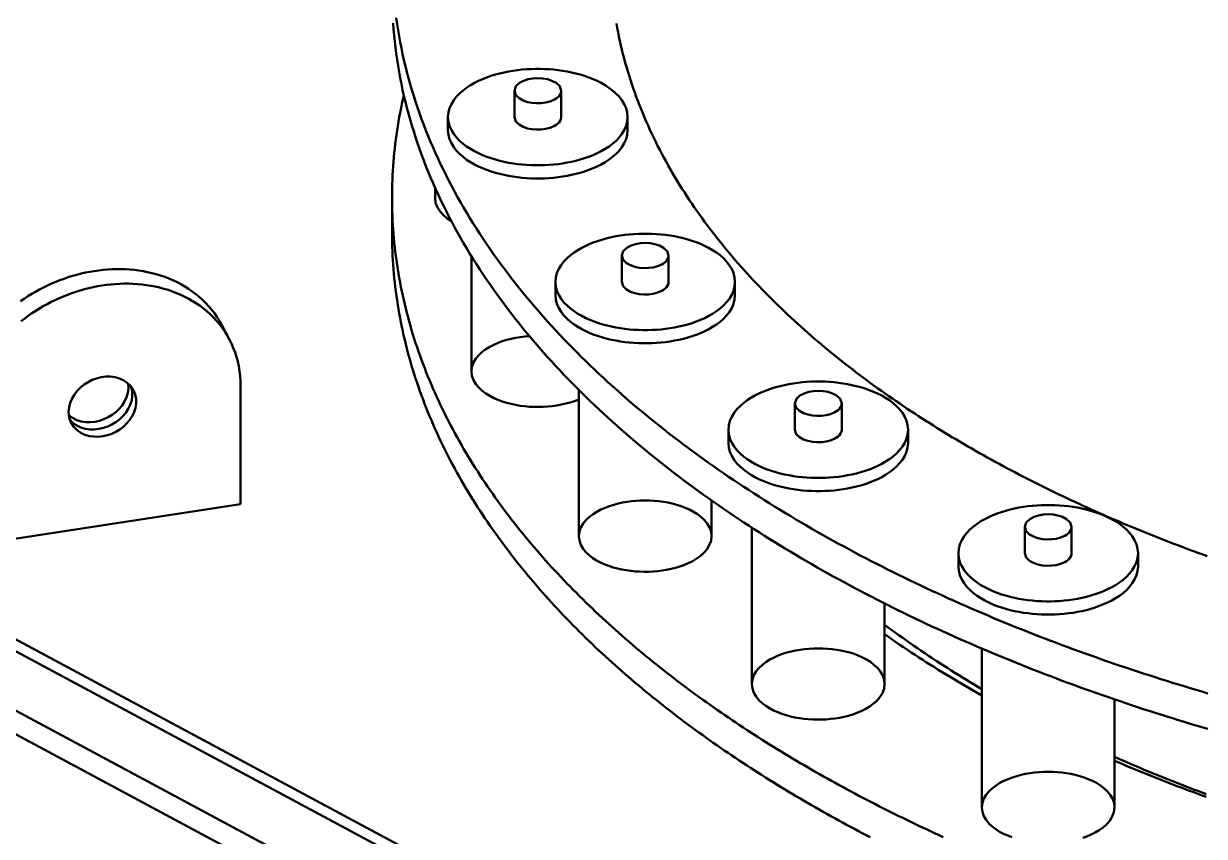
# Model space of a CAD drawing. Header units: millimetres. Extents: x 0 to 841, y 0 to 594.
# Drawn here: x 507.11 to 538.85, y 166.31 to 188.16 of the extents above; entities that cross this region are included whole.
import ezdxf

# ---------------------------------------------------------------- set-up
doc = ezdxf.new("R2010")
doc.units = ezdxf.units.MM
doc.layers.add('VIS', color=7, linetype='CONTINUOUS', lineweight=50)

msp = doc.modelspace()

# ---------------------------------------------------------------- linework, layer by layer
at = {"layer": 'VIS'}
for points in [[(517.128, 188.315), (517.151, 188.151), (517.177, 187.988), (517.204, 187.825), (517.234, 187.663), (517.266, 187.501), (517.3, 187.34), (517.336, 187.179), (517.375, 187.018), (517.415, 186.858), (517.457, 186.698), (517.502, 186.539), (517.548, 186.381), (517.597, 186.223), (517.647, 186.066), (517.699, 185.909), (517.753, 185.753), (517.809, 185.598), (517.867, 185.443), (517.927, 185.289), (517.988, 185.136), (518.052, 184.984), (518.117, 184.832), (518.183, 184.681), (518.252, 184.531), (518.322, 184.381), (518.394, 184.233), (518.467, 184.085), (518.542, 183.938), (518.618, 183.791), (518.696, 183.646), (518.776, 183.501), (518.857, 183.358), (518.94, 183.215), (519.024, 183.072), (519.109, 182.931), (519.196, 182.791), (519.284, 182.651), (519.374, 182.513), (519.464, 182.375), (519.556, 182.238), (519.65, 182.102), (519.744, 181.966), (519.84, 181.832), (519.937, 181.698), (520.036, 181.566), (520.135, 181.434), (520.236, 181.303), (520.337, 181.173), (520.44, 181.044), (520.544, 180.915), (520.649, 180.788), (520.755, 180.661), (520.862, 180.536), (520.97, 180.411), (521.078, 180.287), (521.188, 180.163), (521.299, 180.041), (521.411, 179.92), (521.524, 179.799), (521.637, 179.679), (521.752, 179.56), (521.867, 179.442), (521.983, 179.325), (522.1, 179.208), (522.218, 179.092), (522.336, 178.977), (522.456, 178.863), (522.576, 178.75), (522.697, 178.638), (522.818, 178.526), (522.94, 178.415), (523.064, 178.305), (523.187, 178.196), (523.312, 178.087), (523.437, 177.98), (523.563, 177.873), (523.689, 177.767), (523.816, 177.661), (523.944, 177.557), (524.072, 177.453), (524.201, 177.349), (524.33, 177.247), (524.46, 177.145), (524.591, 177.045), (524.722, 176.944), (524.854, 176.845), (524.986, 176.746), (525.119, 176.648), (525.253, 176.551), (525.386, 176.454), (525.521, 176.358), (525.656, 176.263), (525.791, 176.169), (525.927, 176.075), (526.063, 175.982), (526.2, 175.889), (526.337, 175.798), (526.475, 175.707), (526.613, 175.616), (526.752, 175.527), (526.891, 175.438), (527.03, 175.349), (527.17, 175.261), (527.31, 175.174), (527.451, 175.088), (527.592, 175.002), (527.733, 174.917), (527.875, 174.832), (528.017, 174.748), (528.16, 174.665), (528.303, 174.583), (528.446, 174.501), (528.59, 174.419), (528.734, 174.338), (528.878, 174.258), (529.022, 174.179), (529.167, 174.1), (529.313, 174.021), (529.458, 173.943), (529.604, 173.866), (529.75, 173.79), (529.897, 173.714), (530.044, 173.638), (530.191, 173.563), (530.338, 173.489), (530.486, 173.415), (530.634, 173.342), (530.782, 173.269), (530.931, 173.197), (531.08, 173.126), (531.229, 173.055), (531.378, 172.985), (531.528, 172.915), (531.677, 172.846), (531.828, 172.777), (531.978, 172.709), (532.128, 172.641), (532.279, 172.574), (532.43, 172.507), (532.582, 172.441), (532.733, 172.376), (532.885, 172.311), (533.037, 172.246), (533.189, 172.182), (533.341, 172.119), (533.494, 172.056), (533.647, 171.993), (533.8, 171.931), (533.953, 171.87), (534.106, 171.809), (534.26, 171.748), (534.414, 171.688), (534.568, 171.629), (534.722, 171.57), (534.876, 171.512), (535.031, 171.454), (535.186, 171.396), (535.341, 171.339), (535.496, 171.283), (535.651, 171.227), (535.807, 171.171), (535.962, 171.116), (536.118, 171.061), (536.274, 171.007), (536.43, 170.953), (536.586, 170.9), (536.743, 170.847), (536.899, 170.795), (537.056, 170.743), (537.213, 170.692), (537.37, 170.641), (537.527, 170.59), (537.684, 170.54), (537.842, 170.491), (537.999, 170.442), (538.157, 170.393), (538.315, 170.345), (538.473, 170.297), (538.631, 170.25), (538.789, 170.203), (538.948, 170.156)], [(517.044, 188.179), (517.056, 188.015), (517.071, 187.85), (517.087, 187.686), (517.106, 187.522), (517.128, 187.358), (517.151, 187.195), (517.177, 187.032), (517.204, 186.869), (517.234, 186.707), (517.266, 186.545), (517.3, 186.383), (517.336, 186.222), (517.375, 186.062), (517.415, 185.902), (517.457, 185.742), (517.502, 185.583), (517.548, 185.425), (517.597, 185.267), (517.647, 185.109), (517.699, 184.953), (517.753, 184.797), (517.809, 184.642), (517.867, 184.487), (517.927, 184.333), (517.988, 184.18), (518.052, 184.027), (518.117, 183.876), (518.183, 183.725), (518.252, 183.574), (518.322, 183.425), (518.394, 183.276), (518.467, 183.128), (518.542, 182.981), (518.618, 182.835), (518.696, 182.69), (518.776, 182.545), (518.857, 182.401), (518.94, 182.258), (519.024, 182.116), (519.109, 181.975), (519.196, 181.834), (519.284, 181.695), (519.374, 181.556), (519.464, 181.418), (519.556, 181.281), (519.65, 181.145), (519.744, 181.01), (519.84, 180.876), (519.937, 180.742), (520.036, 180.609), (520.135, 180.478), (520.236, 180.347), (520.337, 180.217), (520.44, 180.087), (520.544, 179.959), (520.649, 179.832), (520.755, 179.705), (520.862, 179.579), (520.97, 179.454), (521.078, 179.33), (521.188, 179.207), (521.299, 179.085), (521.411, 178.963), (521.524, 178.842), (521.637, 178.723), (521.752, 178.604), (521.867, 178.486), (521.983, 178.368), (522.1, 178.252), (522.218, 178.136), (522.336, 178.021), (522.456, 177.907), (522.576, 177.794), (522.697, 177.681), (522.818, 177.57), (522.94, 177.459), (523.064, 177.349), (523.187, 177.24), (523.312, 177.131), (523.437, 177.023), (523.563, 176.916), (523.689, 176.81), (523.816, 176.705), (523.944, 176.6), (524.072, 176.496), (524.201, 176.393), (524.33, 176.291), (524.46, 176.189), (524.591, 176.088), (524.722, 175.988), (524.854, 175.889), (524.986, 175.79), (525.119, 175.692), (525.253, 175.595), (525.386, 175.498), (525.521, 175.402), (525.656, 175.307), (525.791, 175.212), (525.927, 175.119), (526.063, 175.026), (526.2, 174.933), (526.337, 174.841), (526.475, 174.75), (526.613, 174.66), (526.752, 174.57), (526.891, 174.481), (527.03, 174.393), (527.17, 174.305), (527.31, 174.218), (527.451, 174.132), (527.592, 174.046), (527.733, 173.961), (527.875, 173.876), (528.017, 173.792), (528.16, 173.709), (528.303, 173.626), (528.446, 173.544), (528.59, 173.463), (528.734, 173.382), (528.878, 173.302), (529.022, 173.222), (529.167, 173.143), (529.313, 173.065), (529.458, 172.987), (529.604, 172.91), (529.75, 172.833), (529.897, 172.757), (530.044, 172.682), (530.191, 172.607), (530.338, 172.533), (530.486, 172.459), (530.634, 172.386), (530.782, 172.313), (530.931, 172.241), (531.08, 172.17), (531.229, 172.099), (531.378, 172.028), (531.528, 171.958), (531.677, 171.889), (531.828, 171.82), (531.978, 171.752), (532.128, 171.685), (532.279, 171.617), (532.43, 171.551), (532.582, 171.485), (532.733, 171.419), (532.885, 171.354), (533.037, 171.29), (533.189, 171.226), (533.341, 171.162), (533.494, 171.099), (533.647, 171.037), (533.8, 170.975), (533.953, 170.913), (534.106, 170.852), (534.26, 170.792), (534.414, 170.732), (534.568, 170.673), (534.722, 170.614), (534.876, 170.555), (535.031, 170.497), (535.186, 170.44), (535.341, 170.383), (535.496, 170.326), (535.651, 170.27), (535.807, 170.215), (535.962, 170.159), (536.118, 170.105), (536.274, 170.051), (536.43, 169.997), (536.586, 169.944), (536.743, 169.891), (536.899, 169.839), (537.056, 169.787), (537.213, 169.735), (537.37, 169.685), (537.527, 169.634), (537.684, 169.584), (537.842, 169.534), (537.999, 169.485), (538.157, 169.437), (538.315, 169.388), (538.473, 169.341), (538.631, 169.293), (538.789, 169.246), (538.948, 169.2)], [(523.048, 188.167), (523.069, 188.049), (523.092, 187.931), (523.116, 187.813), (523.141, 187.696), (523.167, 187.579), (523.195, 187.462), (523.223, 187.345), (523.254, 187.229), (523.285, 187.113), (523.318, 186.997), (523.352, 186.882), (523.387, 186.767), (523.423, 186.652), (523.46, 186.538), (523.499, 186.425), (523.539, 186.311), (523.58, 186.198), (523.622, 186.086), (523.665, 185.974), (523.709, 185.862), (523.755, 185.751), (523.801, 185.64), (523.849, 185.53), (523.898, 185.42), (523.947, 185.311), (523.998, 185.202), (524.05, 185.093), (524.103, 184.985), (524.156, 184.878), (524.211, 184.771), (524.267, 184.664), (524.323, 184.559), (524.381, 184.453), (524.44, 184.348), (524.499, 184.244), (524.559, 184.14), (524.621, 184.037), (524.683, 183.934), (524.746, 183.831), (524.809, 183.73), (524.874, 183.628), (524.939, 183.527), (525.006, 183.427), (525.073, 183.328), (525.14, 183.228), (525.209, 183.13), (525.278, 183.032), (525.348, 182.934), (525.419, 182.837), (525.491, 182.741), (525.563, 182.645), (525.636, 182.549), (525.71, 182.454), (525.784, 182.36), (525.859, 182.266), (525.935, 182.173), (526.011, 182.08), (526.088, 181.988), (526.166, 181.896), (526.244, 181.805), (526.323, 181.714), (526.402, 181.624), (526.482, 181.535), (526.563, 181.445), (526.644, 181.357), (526.726, 181.269), (526.808, 181.181), (526.891, 181.094), (526.974, 181.008), (527.058, 180.922), (527.143, 180.836), (527.228, 180.751), (527.313, 180.667), (527.399, 180.583), (527.485, 180.5), (527.572, 180.417), (527.66, 180.334), (527.747, 180.252), (527.836, 180.171), (527.924, 180.09), (528.014, 180.009), (528.103, 179.929), (528.193, 179.85), (528.284, 179.771), (528.375, 179.692), (528.466, 179.614), (528.558, 179.536), (528.65, 179.459), (528.742, 179.383), (528.835, 179.306), (528.928, 179.231), (529.022, 179.155), (529.116, 179.081), (529.21, 179.006), (529.305, 178.932), (529.4, 178.859), (529.496, 178.786), (529.591, 178.713), (529.688, 178.641), (529.784, 178.57), (529.881, 178.499), (529.978, 178.428), (530.075, 178.357), (530.173, 178.288), (530.271, 178.218), (530.369, 178.149), (530.468, 178.08), (530.567, 178.012), (530.666, 177.945), (530.766, 177.877), (530.865, 177.81), (530.965, 177.744), (531.066, 177.678), (531.166, 177.612), (531.267, 177.547), (531.368, 177.482), (531.47, 177.418), (531.571, 177.354), (531.673, 177.29), (531.775, 177.227), (531.878, 177.164), (531.98, 177.101), (532.083, 177.039), (532.186, 176.978), (532.29, 176.916), (532.393, 176.856), (532.497, 176.795), (532.601, 176.735), (532.705, 176.675), (532.81, 176.616), (532.914, 176.557), (533.019, 176.498), (533.124, 176.44), (533.23, 176.382), (533.335, 176.325), (533.441, 176.268), (533.547, 176.211), (533.653, 176.155), (533.759, 176.099), (533.866, 176.043), (533.972, 175.988), (534.079, 175.933), (534.186, 175.878), (534.293, 175.824), (534.401, 175.77), (534.508, 175.717), (534.616, 175.663), (534.724, 175.611), (534.832, 175.558), (534.94, 175.506), (535.049, 175.454), (535.157, 175.403), (535.266, 175.352), (535.375, 175.301), (535.484, 175.25), (535.593, 175.2), (535.702, 175.15), (535.812, 175.101), (535.921, 175.052), (536.031, 175.003), (536.141, 174.955), (536.251, 174.906), (536.361, 174.859), (536.472, 174.811), (536.582, 174.764), (536.693, 174.717), (536.804, 174.671), (536.914, 174.624), (537.026, 174.578), (537.137, 174.533), (537.248, 174.488), (537.359, 174.443), (537.471, 174.398), (537.583, 174.354), (537.694, 174.31), (537.806, 174.266), (537.918, 174.222), (538.03, 174.179), (538.143, 174.136), (538.255, 174.094), (538.367, 174.052), (538.48, 174.01), (538.593, 173.968), (538.705, 173.927), (538.818, 173.886), (538.931, 173.845)], [(523.048, 188.167), (523.069, 188.049), (523.092, 187.931), (523.116, 187.813), (523.141, 187.696), (523.167, 187.579), (523.195, 187.462), (523.223, 187.345), (523.254, 187.229), (523.285, 187.113), (523.318, 186.997), (523.352, 186.882), (523.387, 186.767), (523.423, 186.652), (523.46, 186.538), (523.499, 186.425), (523.539, 186.311), (523.58, 186.198), (523.622, 186.086), (523.665, 185.974), (523.709, 185.862), (523.755, 185.751), (523.801, 185.64), (523.849, 185.53), (523.898, 185.42), (523.947, 185.311), (523.998, 185.202), (524.05, 185.093), (524.103, 184.985), (524.156, 184.878), (524.211, 184.771), (524.267, 184.664), (524.323, 184.559), (524.381, 184.453), (524.44, 184.348), (524.499, 184.244), (524.559, 184.14), (524.621, 184.037), (524.683, 183.934), (524.746, 183.831), (524.809, 183.73), (524.874, 183.628), (524.939, 183.527), (525.006, 183.427), (525.073, 183.328), (525.14, 183.228), (525.209, 183.13), (525.278, 183.032), (525.348, 182.934), (525.419, 182.837), (525.491, 182.741), (525.563, 182.645), (525.636, 182.549), (525.71, 182.454), (525.784, 182.36), (525.859, 182.266), (525.935, 182.173), (526.011, 182.08), (526.088, 181.988), (526.166, 181.896), (526.244, 181.805), (526.323, 181.714), (526.402, 181.624), (526.482, 181.535), (526.563, 181.445), (526.644, 181.357), (526.726, 181.269), (526.808, 181.181), (526.891, 181.094), (526.974, 181.008), (527.058, 180.922), (527.143, 180.836), (527.228, 180.751), (527.313, 180.667), (527.399, 180.583), (527.485, 180.5), (527.572, 180.417), (527.66, 180.334), (527.747, 180.252), (527.836, 180.171), (527.924, 180.09), (528.014, 180.009), (528.103, 179.929), (528.193, 179.85), (528.284, 179.771), (528.375, 179.692), (528.466, 179.614), (528.558, 179.536), (528.65, 179.459), (528.742, 179.383), (528.835, 179.306), (528.928, 179.231), (529.022, 179.155), (529.116, 179.081), (529.21, 179.006), (529.305, 178.932), (529.4, 178.859), (529.496, 178.786), (529.591, 178.713), (529.688, 178.641), (529.784, 178.57), (529.881, 178.499), (529.978, 178.428), (530.075, 178.357), (530.173, 178.288), (530.271, 178.218), (530.369, 178.149), (530.468, 178.08), (530.567, 178.012), (530.666, 177.945), (530.766, 177.877), (530.865, 177.81), (530.965, 177.744), (531.066, 177.678), (531.166, 177.612), (531.267, 177.547), (531.368, 177.482), (531.47, 177.418), (531.571, 177.354), (531.673, 177.29), (531.775, 177.227), (531.878, 177.164), (531.98, 177.101), (532.083, 177.039), (532.186, 176.978), (532.29, 176.916), (532.393, 176.856), (532.497, 176.795), (532.601, 176.735), (532.705, 176.675), (532.81, 176.616), (532.914, 176.557), (533.019, 176.498), (533.124, 176.44), (533.23, 176.382), (533.335, 176.325), (533.441, 176.268), (533.547, 176.211), (533.653, 176.155), (533.759, 176.099), (533.866, 176.043), (533.972, 175.988), (534.079, 175.933), (534.186, 175.878), (534.293, 175.824), (534.401, 175.77), (534.508, 175.717), (534.616, 175.663), (534.724, 175.611), (534.832, 175.558), (534.94, 175.506), (535.049, 175.454), (535.157, 175.403), (535.266, 175.352), (535.375, 175.301), (535.484, 175.25), (535.593, 175.2), (535.702, 175.15), (535.812, 175.101), (535.921, 175.052), (536.031, 175.003), (536.141, 174.955), (536.251, 174.906), (536.361, 174.859), (536.472, 174.811), (536.582, 174.764), (536.693, 174.717), (536.804, 174.671), (536.914, 174.624), (537.026, 174.578), (537.137, 174.533), (537.248, 174.488), (537.359, 174.443), (537.471, 174.398), (537.583, 174.354), (537.694, 174.31), (537.806, 174.266), (537.918, 174.222), (538.03, 174.179), (538.143, 174.136), (538.255, 174.094), (538.367, 174.052), (538.48, 174.01), (538.593, 173.968), (538.705, 173.927), (538.818, 173.886), (538.931, 173.845)], [(523.348, 185.65), (523.337, 185.771), (523.306, 185.888), (523.258, 186), (523.195, 186.104), (523.12, 186.2), (523.035, 186.287), (522.944, 186.367), (522.847, 186.44), (522.745, 186.507), (522.639, 186.567), (522.53, 186.622), (522.419, 186.671), (522.306, 186.716), (522.191, 186.756), (522.075, 186.792), (521.958, 186.823), (521.839, 186.851), (521.72, 186.875), (521.6, 186.896), (521.479, 186.912), (521.359, 186.926), (521.237, 186.936), (521.116, 186.942), (520.994, 186.946), (520.873, 186.946), (520.751, 186.942), (520.629, 186.936), (520.508, 186.926), (520.387, 186.912), (520.267, 186.896), (520.147, 186.875), (520.028, 186.851), (519.909, 186.823), (519.792, 186.792), (519.675, 186.756), (519.561, 186.716), (519.447, 186.671), (519.336, 186.622), (519.228, 186.567), (519.122, 186.507), (519.02, 186.44), (518.923, 186.367), (518.831, 186.287), (518.747, 186.2), (518.672, 186.104), (518.609, 186), (518.561, 185.888), (518.53, 185.771), (518.519, 185.65)], [(521.563, 186.358), (521.522, 186.479), (521.428, 186.567), (521.314, 186.628), (521.19, 186.667), (521.063, 186.689), (520.933, 186.696), (520.804, 186.689), (520.676, 186.667), (520.553, 186.628), (520.439, 186.567), (520.345, 186.479), (520.304, 186.358)], [(520.304, 186.358), (520.342, 186.242), (520.429, 186.156), (520.537, 186.095), (520.654, 186.055), (520.775, 186.031), (520.899, 186.021), (521.022, 186.023), (521.145, 186.04), (521.265, 186.071), (521.379, 186.119)], [(520.304, 186.358), (520.304, 185.65)], [(521.379, 186.119), (521.424, 186.146), (521.466, 186.178), (521.504, 186.215), (521.535, 186.258), (521.556, 186.306), (521.563, 186.358)], [(521.563, 186.358), (521.563, 185.65)], [(517.332, 186.241), (517.305, 186.123), (517.28, 186.005), (517.256, 185.886), (517.232, 185.767), (517.21, 185.648), (517.19, 185.529), (517.17, 185.409), (517.151, 185.289), (517.134, 185.169), (517.118, 185.049), (517.103, 184.929), (517.089, 184.809), (517.076, 184.688), (517.065, 184.568), (517.054, 184.447), (517.045, 184.326), (517.037, 184.205), (517.031, 184.084), (517.025, 183.963), (517.021, 183.842), (517.018, 183.721), (517.016, 183.6), (517.016, 183.479)], [(518.519, 185.65), (518.53, 185.529), (518.561, 185.411), (518.609, 185.3), (518.672, 185.196), (518.747, 185.1), (518.832, 185.012), (518.923, 184.932), (519.02, 184.859), (519.122, 184.793), (519.228, 184.732), (519.337, 184.678), (519.448, 184.628), (519.561, 184.583), (519.676, 184.543), (519.792, 184.508), (519.91, 184.476), (520.028, 184.448), (520.148, 184.424), (520.268, 184.404), (520.388, 184.387), (520.509, 184.374), (520.63, 184.364), (520.752, 184.357), (520.874, 184.354), (520.995, 184.354), (521.117, 184.357), (521.238, 184.364), (521.36, 184.374), (521.481, 184.387), (521.601, 184.404), (521.721, 184.425), (521.84, 184.449), (521.959, 184.476), (522.076, 184.508), (522.193, 184.544), (522.308, 184.584), (522.421, 184.629), (522.532, 184.678), (522.64, 184.733)], [(518.519, 185.65), (518.519, 185.296)], [(520.304, 185.65), (520.342, 185.534), (520.429, 185.447), (520.537, 185.387), (520.654, 185.347), (520.775, 185.322), (520.899, 185.312), (521.022, 185.315), (521.145, 185.331), (521.265, 185.362), (521.379, 185.411)], [(521.379, 185.411), (521.424, 185.438), (521.466, 185.47), (521.504, 185.507), (521.535, 185.549), (521.556, 185.598), (521.563, 185.65)], [(522.64, 184.733), (522.746, 184.794), (522.848, 184.86), (522.945, 184.933), (523.036, 185.013), (523.12, 185.101), (523.195, 185.196), (523.258, 185.3), (523.306, 185.411), (523.337, 185.529), (523.348, 185.65)], [(523.348, 185.65), (523.348, 185.296)], [(518.519, 185.296), (518.53, 185.175), (518.561, 185.057), (518.609, 184.945), (518.672, 184.842), (518.747, 184.746), (518.832, 184.658), (518.923, 184.578), (519.02, 184.505), (519.122, 184.439), (519.228, 184.378), (519.337, 184.323), (519.448, 184.274), (519.561, 184.229), (519.676, 184.189), (519.792, 184.153), (519.91, 184.122), (520.028, 184.094), (520.148, 184.07), (520.268, 184.05), (520.388, 184.033), (520.509, 184.02), (520.63, 184.01), (520.752, 184.003), (520.874, 184), (520.995, 184), (521.117, 184.003), (521.238, 184.01), (521.36, 184.02), (521.481, 184.033), (521.601, 184.05), (521.721, 184.07), (521.84, 184.094), (521.959, 184.122), (522.076, 184.154), (522.193, 184.19), (522.308, 184.23), (522.421, 184.275), (522.532, 184.324), (522.64, 184.379)], [(522.64, 184.379), (522.746, 184.439), (522.848, 184.506), (522.945, 184.579), (523.036, 184.659), (523.12, 184.746), (523.195, 184.842), (523.258, 184.946), (523.306, 185.057), (523.337, 185.175), (523.348, 185.296)], [(483.297, 184.275), (559.297, 143.471)], [(483, 184.116), (559, 143.312)], [(518.17, 183.754), (518.17, 183.479)], [(518.17, 183.479), (518.171, 183.512), (518.174, 183.544), (518.18, 183.577), (518.187, 183.609), (518.196, 183.641), (518.207, 183.672)], [(517.016, 183.479), (517.016, 183.358), (517.018, 183.238), (517.021, 183.118), (517.025, 182.997), (517.03, 182.877), (517.037, 182.757), (517.045, 182.637), (517.054, 182.517), (517.064, 182.397), (517.075, 182.277), (517.088, 182.158), (517.101, 182.038), (517.116, 181.919), (517.132, 181.799), (517.149, 181.68), (517.168, 181.561), (517.187, 181.443), (517.208, 181.324), (517.23, 181.206), (517.252, 181.087), (517.276, 180.97), (517.302, 180.852), (517.328, 180.734), (517.355, 180.617), (517.384, 180.5), (517.413, 180.384), (517.444, 180.267), (517.475, 180.151), (517.508, 180.036), (517.542, 179.92), (517.577, 179.805), (517.613, 179.69), (517.65, 179.575), (517.688, 179.461), (517.727, 179.347), (517.767, 179.234), (517.808, 179.121), (517.849, 179.008), (517.892, 178.896), (517.936, 178.784), (517.981, 178.672), (518.027, 178.561), (518.074, 178.45), (518.121, 178.339), (518.17, 178.229), (518.219, 178.119), (518.27, 178.01), (518.321, 177.901), (518.373, 177.793), (518.426, 177.685), (518.48, 177.577), (518.535, 177.47), (518.59, 177.363), (518.646, 177.257), (518.704, 177.151), (518.762, 177.046), (518.82, 176.941), (518.88, 176.836), (518.94, 176.732), (519.001, 176.628), (519.063, 176.525), (519.126, 176.422), (519.189, 176.32), (519.253, 176.218), (519.318, 176.117), (519.383, 176.016), (519.449, 175.915), (519.516, 175.815), (519.584, 175.716), (519.652, 175.616), (519.721, 175.518), (519.79, 175.42), (519.861, 175.322), (519.931, 175.225), (520.003, 175.128), (520.075, 175.031), (520.148, 174.935), (520.221, 174.84), (520.295, 174.745), (520.369, 174.651), (520.444, 174.556), (520.52, 174.463), (520.596, 174.37), (520.673, 174.277), (520.75, 174.185), (520.828, 174.093), (520.906, 174.002), (520.985, 173.911), (521.065, 173.82), (521.144, 173.73), (521.225, 173.641), (521.306, 173.552), (521.387, 173.463), (521.469, 173.375), (521.551, 173.287), (521.634, 173.2), (521.718, 173.113), (521.801, 173.027), (521.886, 172.941), (521.97, 172.855), (522.055, 172.77), (522.141, 172.686), (522.227, 172.602), (522.313, 172.518), (522.4, 172.434), (522.487, 172.352), (522.575, 172.269), (522.663, 172.187), (522.751, 172.105), (522.84, 172.024), (522.929, 171.943), (523.019, 171.863), (523.109, 171.783), (523.199, 171.704), (523.29, 171.624), (523.381, 171.546), (523.472, 171.468), (523.564, 171.39), (523.656, 171.312), (523.748, 171.235), (523.841, 171.159), (523.934, 171.082), (524.028, 171.006), (524.121, 170.931), (524.216, 170.856), (524.31, 170.781), (524.405, 170.707), (524.5, 170.633), (524.595, 170.56), (524.69, 170.487), (524.786, 170.414), (524.883, 170.342), (524.979, 170.27), (525.076, 170.198), (525.173, 170.127), (525.27, 170.056), (525.368, 169.986), (525.466, 169.916), (525.564, 169.846), (525.662, 169.777), (525.761, 169.708), (525.86, 169.639), (525.959, 169.571), (526.058, 169.503), (526.158, 169.436), (526.258, 169.369), (526.358, 169.302), (526.458, 169.236), (526.559, 169.17), (526.66, 169.104), (526.761, 169.039), (526.862, 168.974), (526.964, 168.909), (527.065, 168.845), (527.167, 168.781), (527.269, 168.718), (527.372, 168.654), (527.474, 168.592), (527.577, 168.529), (527.68, 168.467), (527.783, 168.405), (527.887, 168.344), (527.99, 168.282), (528.094, 168.221), (528.198, 168.161), (528.303, 168.101), (528.407, 168.041), (528.511, 167.981), (528.616, 167.922), (528.721, 167.863), (528.826, 167.805), (528.932, 167.747), (529.037, 167.689), (529.143, 167.631), (529.249, 167.574), (529.355, 167.517), (529.461, 167.46), (529.567, 167.404), (529.674, 167.348), (529.78, 167.292), (529.887, 167.237), (529.994, 167.182), (530.101, 167.127), (530.208, 167.072), (530.316, 167.018), (530.424, 166.964), (530.531, 166.911), (530.639, 166.858), (530.747, 166.805), (530.855, 166.752), (530.964, 166.7), (531.072, 166.648), (531.181, 166.596), (531.29, 166.544), (531.398, 166.493), (531.508, 166.442), (531.617, 166.392), (531.726, 166.341), (531.835, 166.291)], [(517.016, 183.479), (517.016, 182.522)], [(518.612, 182.848), (518.501, 182.923), (518.399, 183.009), (518.308, 183.109), (518.236, 183.221), (518.187, 183.346), (518.17, 183.479)], [(483, 182.522), (559, 141.718)], [(483, 182.522), (559, 141.718)], [(517.016, 182.522), (517.016, 182.402), (517.018, 182.282), (517.021, 182.162), (517.025, 182.041), (517.03, 181.921), (517.037, 181.801), (517.045, 181.681), (517.054, 181.561), (517.064, 181.441), (517.075, 181.322), (517.088, 181.202), (517.101, 181.083), (517.116, 180.963), (517.132, 180.844), (517.149, 180.725), (517.167, 180.606), (517.187, 180.488), (517.207, 180.369), (517.229, 180.251), (517.252, 180.133), (517.276, 180.015), (517.301, 179.898), (517.327, 179.78), (517.355, 179.663), (517.383, 179.546), (517.412, 179.43), (517.443, 179.314), (517.475, 179.198), (517.507, 179.082), (517.541, 178.966), (517.576, 178.851), (517.612, 178.737), (517.649, 178.622), (517.687, 178.508), (517.726, 178.394), (517.765, 178.281), (517.806, 178.168), (517.848, 178.055), (517.891, 177.943), (517.935, 177.831), (517.98, 177.719), (518.025, 177.608), (518.072, 177.497), (518.12, 177.387), (518.168, 177.277), (518.217, 177.167), (518.268, 177.058), (518.319, 176.949), (518.371, 176.841), (518.424, 176.733), (518.478, 176.625), (518.532, 176.518), (518.588, 176.411), (518.644, 176.305), (518.701, 176.199), (518.759, 176.094), (518.818, 175.989), (518.877, 175.884), (518.937, 175.78), (518.998, 175.677), (519.06, 175.574), (519.123, 175.471), (519.186, 175.369), (519.25, 175.267), (519.314, 175.166), (519.38, 175.065), (519.446, 174.964), (519.513, 174.864), (519.58, 174.765), (519.648, 174.666), (519.717, 174.567), (519.786, 174.469), (519.857, 174.371), (519.927, 174.274), (519.999, 174.177), (520.071, 174.081), (520.143, 173.985), (520.216, 173.89), (520.29, 173.795), (520.365, 173.7), (520.439, 173.606), (520.515, 173.513), (520.591, 173.419), (520.668, 173.327), (520.745, 173.235), (520.823, 173.143), (520.901, 173.052), (520.98, 172.961), (521.059, 172.87), (521.139, 172.78), (521.219, 172.691), (521.3, 172.602), (521.381, 172.513), (521.463, 172.425), (521.545, 172.338), (521.628, 172.25), (521.711, 172.164), (521.795, 172.077), (521.879, 171.991), (521.964, 171.906), (522.049, 171.821), (522.134, 171.736), (522.22, 171.652), (522.306, 171.568), (522.393, 171.485), (522.48, 171.402), (522.567, 171.32), (522.655, 171.238), (522.744, 171.156), (522.832, 171.075), (522.921, 170.994), (523.011, 170.914), (523.101, 170.834), (523.191, 170.754), (523.281, 170.675), (523.372, 170.597), (523.464, 170.518), (523.555, 170.441), (523.647, 170.363), (523.74, 170.286), (523.832, 170.209), (523.925, 170.133), (524.019, 170.057), (524.112, 169.982), (524.206, 169.907), (524.3, 169.832), (524.395, 169.758), (524.49, 169.684), (524.585, 169.611), (524.681, 169.538), (524.776, 169.465), (524.872, 169.393), (524.969, 169.321), (525.065, 169.249), (525.162, 169.178), (525.26, 169.108), (525.357, 169.037), (525.455, 168.967), (525.553, 168.897), (525.651, 168.828), (525.75, 168.759), (525.848, 168.691), (525.947, 168.623), (526.047, 168.555), (526.146, 168.487), (526.246, 168.42), (526.346, 168.354), (526.446, 168.287), (526.547, 168.221), (526.648, 168.156), (526.749, 168.09), (526.85, 168.025), (526.951, 167.961), (527.053, 167.897), (527.155, 167.833), (527.257, 167.769), (527.359, 167.706), (527.462, 167.643), (527.564, 167.581), (527.667, 167.518), (527.77, 167.457), (527.874, 167.395), (527.977, 167.334), (528.081, 167.273), (528.185, 167.213), (528.289, 167.152), (528.393, 167.093), (528.498, 167.033), (528.602, 166.974), (528.707, 166.915), (528.812, 166.856), (528.917, 166.798), (529.023, 166.74), (529.128, 166.683), (529.234, 166.625), (529.34, 166.568), (529.446, 166.512), (529.552, 166.455), (529.658, 166.399), (529.765, 166.344), (529.872, 166.288)], [(526.235, 181.219), (526.225, 181.34), (526.194, 181.458), (526.146, 181.569), (526.082, 181.673), (526.007, 181.769), (525.923, 181.856), (525.832, 181.936), (525.734, 182.009), (525.632, 182.076), (525.527, 182.136), (525.418, 182.191), (525.307, 182.24), (525.194, 182.285), (525.079, 182.325), (524.963, 182.361), (524.845, 182.393), (524.727, 182.42), (524.608, 182.444), (524.488, 182.465), (524.367, 182.481), (524.246, 182.495), (524.125, 182.505), (524.004, 182.511), (523.882, 182.515), (523.76, 182.515), (523.639, 182.511), (523.517, 182.505), (523.396, 182.495), (523.275, 182.481), (523.155, 182.465), (523.035, 182.444), (522.915, 182.42), (522.797, 182.393), (522.68, 182.361), (522.563, 182.325), (522.448, 182.285), (522.335, 182.24), (522.224, 182.191), (522.116, 182.136), (522.01, 182.076), (521.908, 182.009), (521.811, 181.936), (521.719, 181.856), (521.635, 181.769), (521.56, 181.673), (521.497, 181.569), (521.448, 181.458), (521.418, 181.34), (521.407, 181.219)], [(524.451, 181.927), (524.41, 182.048), (524.316, 182.137), (524.201, 182.197), (524.078, 182.236), (523.95, 182.258), (523.821, 182.265), (523.692, 182.258), (523.564, 182.236), (523.441, 182.197), (523.326, 182.137), (523.233, 182.048), (523.191, 181.927)], [(519.149, 181.91), (519.149, 178.814)], [(523.191, 181.927), (523.23, 181.811), (523.317, 181.725), (523.425, 181.665), (523.542, 181.624), (523.663, 181.6), (523.787, 181.59), (523.91, 181.593), (524.033, 181.609), (524.153, 181.64), (524.266, 181.688)], [(523.191, 181.927), (523.191, 181.219)], [(524.266, 181.688), (524.312, 181.715), (524.354, 181.747), (524.392, 181.784), (524.422, 181.827), (524.443, 181.875), (524.451, 181.927)], [(524.451, 181.927), (524.451, 181.219)], [(483, 181.885), (559, 141.081)], [(507.028, 180.698), (507.127, 180.766), (507.227, 180.832), (507.329, 180.895), (507.433, 180.956), (507.538, 181.014), (507.644, 181.069), (507.752, 181.122), (507.861, 181.172), (507.972, 181.219), (508.083, 181.263), (508.196, 181.305), (508.31, 181.343), (508.424, 181.379), (508.54, 181.412), (508.656, 181.441), (508.773, 181.468), (508.891, 181.491), (509.009, 181.511), (509.128, 181.528), (509.248, 181.542), (509.367, 181.552), (509.487, 181.559), (509.607, 181.562), (509.727, 181.562), (509.847, 181.558), (509.967, 181.551), (510.086, 181.539), (510.206, 181.524), (510.324, 181.506), (510.442, 181.483), (510.559, 181.456), (510.675, 181.426), (510.79, 181.391), (510.904, 181.352), (511.016, 181.309), (511.126, 181.262), (511.235, 181.211), (511.341, 181.155), (511.445, 181.095), (511.547, 181.031), (511.645, 180.963), (511.741, 180.89), (511.834, 180.814), (511.923, 180.733), (512.008, 180.649), (512.09, 180.561), (512.167, 180.469), (512.24, 180.374), (512.308, 180.275), (512.372, 180.173), (512.431, 180.069)], [(507.043, 180.164), (507.139, 180.237), (507.235, 180.308), (507.334, 180.376), (507.435, 180.442), (507.537, 180.505), (507.64, 180.566), (507.745, 180.624), (507.852, 180.679), (507.96, 180.732), (508.069, 180.782), (508.179, 180.829), (508.291, 180.873), (508.404, 180.915), (508.517, 180.953), (508.632, 180.989), (508.747, 181.021), (508.864, 181.051), (508.981, 181.078), (509.099, 181.101), (509.217, 181.121), (509.336, 181.138), (509.455, 181.151), (509.575, 181.162), (509.695, 181.169), (509.815, 181.172), (509.935, 181.172), (510.055, 181.168), (510.175, 181.16), (510.294, 181.149), (510.413, 181.134), (510.532, 181.116), (510.65, 181.093), (510.767, 181.066), (510.883, 181.036), (510.998, 181.001), (511.111, 180.962), (511.223, 180.919), (511.334, 180.872), (511.442, 180.82), (511.549, 180.765), (511.653, 180.705), (511.754, 180.641), (511.853, 180.573), (511.949, 180.5), (512.041, 180.424), (512.13, 180.343), (512.216, 180.259), (512.297, 180.171), (512.375, 180.079), (512.448, 179.984), (512.516, 179.885), (512.58, 179.783), (512.639, 179.679)], [(521.407, 181.219), (521.418, 181.098), (521.448, 180.98), (521.497, 180.869), (521.56, 180.765), (521.635, 180.669), (521.719, 180.581), (521.811, 180.501), (521.908, 180.428), (522.01, 180.362), (522.116, 180.302), (522.225, 180.247), (522.336, 180.197), (522.449, 180.153), (522.564, 180.112), (522.68, 180.077), (522.798, 180.045), (522.916, 180.017), (523.035, 179.993), (523.155, 179.973), (523.276, 179.956), (523.397, 179.943), (523.518, 179.933), (523.64, 179.926), (523.761, 179.923), (523.883, 179.923), (524.005, 179.927), (524.126, 179.933), (524.247, 179.943), (524.368, 179.957), (524.489, 179.973), (524.609, 179.994), (524.728, 180.018), (524.847, 180.046), (524.964, 180.077), (525.08, 180.113), (525.195, 180.153), (525.308, 180.198), (525.42, 180.248), (525.528, 180.302)], [(521.407, 181.219), (521.407, 180.865)], [(523.191, 181.219), (523.23, 181.103), (523.317, 181.016), (523.425, 180.956), (523.542, 180.916), (523.663, 180.892), (523.787, 180.881), (523.91, 180.884), (524.033, 180.9), (524.153, 180.931), (524.266, 180.98)], [(524.266, 180.98), (524.312, 181.007), (524.354, 181.039), (524.392, 181.076), (524.422, 181.118), (524.443, 181.167), (524.451, 181.219)], [(525.528, 180.302), (525.634, 180.363), (525.735, 180.429), (525.832, 180.502), (525.924, 180.582), (526.008, 180.67), (526.083, 180.765), (526.146, 180.869), (526.194, 180.981), (526.225, 181.098), (526.235, 181.219)], [(526.235, 181.219), (526.235, 180.865)], [(521.407, 180.865), (521.418, 180.744), (521.448, 180.626), (521.497, 180.515), (521.56, 180.411), (521.635, 180.315), (521.719, 180.227), (521.811, 180.147), (521.908, 180.074), (522.01, 180.008), (522.116, 179.947), (522.225, 179.893), (522.336, 179.843), (522.449, 179.798), (522.564, 179.758), (522.68, 179.723), (522.798, 179.691), (522.916, 179.663), (523.035, 179.639), (523.155, 179.619), (523.276, 179.602), (523.397, 179.589), (523.518, 179.579), (523.64, 179.572), (523.761, 179.569), (523.883, 179.569), (524.005, 179.572), (524.126, 179.579), (524.247, 179.589), (524.368, 179.602), (524.489, 179.619), (524.609, 179.64), (524.728, 179.664), (524.847, 179.691), (524.964, 179.723), (525.08, 179.759), (525.195, 179.799), (525.308, 179.844), (525.42, 179.893), (525.528, 179.948)], [(525.528, 179.948), (525.634, 180.009), (525.735, 180.075), (525.832, 180.148), (525.924, 180.228), (526.008, 180.316), (526.083, 180.411), (526.146, 180.515), (526.194, 180.626), (526.225, 180.744), (526.235, 180.865)], [(512.431, 180.069), (512.639, 179.679)], [(512.639, 179.679), (512.696, 179.563), (512.748, 179.444), (512.794, 179.323), (512.834, 179.2), (512.867, 179.075), (512.895, 178.949), (512.916, 178.821), (512.931, 178.692), (512.94, 178.563), (512.943, 178.434)], [(519.149, 178.814), (519.164, 178.936), (519.205, 179.052), (519.268, 179.158), (519.347, 179.252), (519.438, 179.336), (519.537, 179.41), (519.642, 179.475), (519.751, 179.531), (519.864, 179.581), (519.98, 179.624), (520.098, 179.66), (520.217, 179.691), (520.338, 179.717), (520.46, 179.737), (520.582, 179.753), (520.705, 179.764)], [(522.037, 178.061), (521.922, 178.016), (521.805, 177.978), (521.686, 177.945), (521.565, 177.918), (521.444, 177.896), (521.321, 177.879), (521.199, 177.866), (521.075, 177.859), (520.952, 177.856), (520.829, 177.857), (520.705, 177.864), (520.582, 177.874), (520.46, 177.89), (520.338, 177.911), (520.218, 177.936), (520.098, 177.967), (519.98, 178.004), (519.865, 178.047), (519.751, 178.096), (519.642, 178.153), (519.537, 178.217), (519.438, 178.291), (519.347, 178.375), (519.268, 178.47), (519.205, 178.575), (519.164, 178.691), (519.149, 178.814)], [(508.321, 177.725), (508.331, 177.849), (508.362, 177.97), (508.411, 178.086), (508.475, 178.193), (508.552, 178.292), (508.64, 178.381), (508.738, 178.459), (508.843, 178.526), (508.955, 178.582), (509.072, 178.625), (509.194, 178.655), (509.318, 178.671), (509.443, 178.671), (509.567, 178.656), (509.688, 178.622), (509.802, 178.571), (509.905, 178.5), (509.993, 178.412), (510.063, 178.308)], [(508.327, 177.634), (508.427, 177.561), (508.538, 177.505), (508.657, 177.468), (508.78, 177.449), (508.905, 177.446), (509.029, 177.458), (509.15, 177.485), (509.268, 177.525), (509.381, 177.578), (509.488, 177.642), (509.587, 177.718), (509.677, 177.804), (509.757, 177.899), (509.824, 178.004), (509.876, 178.117), (509.912, 178.236), (509.929, 178.36), (509.923, 178.484)], [(512.943, 178.434), (512.943, 175.246)], [(530.887, 177.244), (530.877, 177.365), (530.846, 177.483), (530.797, 177.594), (530.734, 177.698), (530.659, 177.794), (530.575, 177.882), (530.483, 177.962), (530.386, 178.035), (530.284, 178.101), (530.179, 178.161), (530.07, 178.216), (529.959, 178.266), (529.846, 178.31), (529.731, 178.35), (529.615, 178.386), (529.497, 178.418), (529.379, 178.446), (529.259, 178.47), (529.14, 178.49), (529.019, 178.507), (528.898, 178.52), (528.777, 178.53), (528.655, 178.537), (528.534, 178.54), (528.412, 178.54), (528.291, 178.537), (528.169, 178.53), (528.048, 178.52), (527.927, 178.507), (527.806, 178.49), (527.686, 178.47), (527.567, 178.446), (527.449, 178.418), (527.331, 178.386), (527.215, 178.35), (527.1, 178.31), (526.987, 178.266), (526.876, 178.216), (526.767, 178.161), (526.662, 178.101), (526.56, 178.035), (526.462, 177.962), (526.371, 177.882), (526.287, 177.794), (526.212, 177.698), (526.149, 177.594), (526.1, 177.483), (526.069, 177.365), (526.059, 177.244)], [(510.002, 178.401), (510.028, 178.28), (510.032, 178.157), (510.015, 178.035), (509.978, 177.917), (509.925, 177.805), (509.858, 177.701), (509.779, 177.606), (509.689, 177.521), (509.591, 177.447), (509.485, 177.383), (509.373, 177.331), (509.256, 177.291), (509.135, 177.264), (509.012, 177.251), (508.889, 177.253), (508.767, 177.272), (508.649, 177.308), (508.537, 177.361), (508.437, 177.433), (508.352, 177.523)], [(510.063, 178.308), (510.109, 178.195), (510.133, 178.075), (510.135, 177.953), (510.117, 177.832), (510.079, 177.715), (510.026, 177.605), (509.959, 177.502), (509.88, 177.409), (509.791, 177.325), (509.694, 177.251), (509.589, 177.188), (509.478, 177.136), (509.362, 177.096), (509.243, 177.069), (509.121, 177.056), (508.998, 177.058), (508.877, 177.075), (508.76, 177.11), (508.649, 177.162), (508.549, 177.232), (508.463, 177.319), (508.395, 177.42)], [(522.037, 178.314), (522.037, 174.383)], [(529.103, 177.953), (529.061, 178.073), (528.968, 178.162), (528.853, 178.222), (528.73, 178.261), (528.602, 178.283), (528.473, 178.291), (528.344, 178.283), (528.216, 178.261), (528.093, 178.222), (527.978, 178.162), (527.885, 178.073), (527.843, 177.953)], [(527.843, 177.953), (527.881, 177.837), (527.969, 177.75), (528.077, 177.69), (528.194, 177.65), (528.315, 177.625), (528.438, 177.615), (528.562, 177.618), (528.685, 177.634), (528.804, 177.665), (528.918, 177.713)], [(527.843, 177.953), (527.843, 177.244)], [(528.918, 177.713), (528.964, 177.741), (529.006, 177.772), (529.043, 177.809), (529.074, 177.852), (529.095, 177.9), (529.103, 177.953)], [(529.103, 177.953), (529.103, 177.244)], [(508.395, 177.42), (508.372, 177.468), (508.353, 177.517), (508.339, 177.568), (508.329, 177.62), (508.323, 177.672), (508.321, 177.725)], [(526.059, 177.244), (526.069, 177.123), (526.1, 177.005), (526.149, 176.894), (526.212, 176.79), (526.287, 176.694), (526.371, 176.607), (526.463, 176.526), (526.56, 176.453), (526.662, 176.387), (526.768, 176.327), (526.876, 176.272), (526.987, 176.222), (527.101, 176.178), (527.216, 176.138), (527.332, 176.102), (527.449, 176.07), (527.568, 176.043), (527.687, 176.019), (527.807, 175.998), (527.928, 175.982), (528.049, 175.968), (528.17, 175.958), (528.291, 175.952), (528.413, 175.948), (528.535, 175.948), (528.656, 175.952), (528.778, 175.958), (528.899, 175.968), (529.02, 175.982), (529.141, 175.999), (529.261, 176.019), (529.38, 176.043), (529.498, 176.071), (529.616, 176.102), (529.732, 176.138), (529.847, 176.178), (529.96, 176.223), (530.071, 176.273), (530.18, 176.328)], [(526.059, 177.244), (526.059, 176.89)], [(527.843, 177.244), (527.881, 177.128), (527.969, 177.042), (528.077, 176.981), (528.194, 176.941), (528.315, 176.917), (528.438, 176.907), (528.562, 176.909), (528.685, 176.926), (528.804, 176.957), (528.918, 177.005)], [(528.918, 177.005), (528.964, 177.032), (529.006, 177.064), (529.043, 177.101), (529.074, 177.144), (529.095, 177.192), (529.103, 177.244)], [(530.18, 176.328), (530.285, 176.388), (530.387, 176.454), (530.484, 176.527), (530.576, 176.607), (530.66, 176.695), (530.735, 176.791), (530.798, 176.894), (530.846, 177.006), (530.877, 177.123), (530.887, 177.244)], [(530.887, 177.244), (530.887, 176.89)], [(526.059, 176.89), (526.069, 176.769), (526.1, 176.651), (526.149, 176.54), (526.212, 176.436), (526.287, 176.34), (526.371, 176.252), (526.463, 176.172), (526.56, 176.099), (526.662, 176.033), (526.768, 175.973), (526.876, 175.918), (526.987, 175.868), (527.101, 175.824), (527.216, 175.784), (527.332, 175.748), (527.449, 175.716), (527.568, 175.688), (527.687, 175.664), (527.807, 175.644), (527.928, 175.627), (528.049, 175.614), (528.17, 175.604), (528.291, 175.597), (528.413, 175.594), (528.535, 175.594), (528.656, 175.598), (528.778, 175.604), (528.899, 175.614), (529.02, 175.628), (529.141, 175.644), (529.261, 175.665), (529.38, 175.689), (529.498, 175.717), (529.616, 175.748), (529.732, 175.784), (529.847, 175.824), (529.96, 175.869), (530.071, 175.919), (530.18, 175.973)], [(530.18, 175.973), (530.285, 176.034), (530.387, 176.1), (530.484, 176.173), (530.576, 176.253), (530.66, 176.341), (530.735, 176.437), (530.798, 176.54), (530.846, 176.652), (530.877, 176.769), (530.887, 176.89)], [(512.943, 175.246), (505.515, 174.107)], [(522.037, 174.383), (522.051, 174.504), (522.092, 174.619), (522.154, 174.724), (522.232, 174.819), (522.322, 174.902), (522.419, 174.976), (522.523, 175.04), (522.632, 175.097), (522.744, 175.146), (522.858, 175.189), (522.975, 175.226), (523.093, 175.258), (523.213, 175.283), (523.333, 175.304), (523.455, 175.32), (523.577, 175.332), (523.699, 175.339), (523.821, 175.341), (523.944, 175.339), (524.066, 175.332), (524.188, 175.32), (524.309, 175.304), (524.429, 175.283), (524.549, 175.258), (524.667, 175.226), (524.784, 175.189), (524.899, 175.146), (525.011, 175.097), (525.119, 175.04), (525.223, 174.976), (525.321, 174.902), (525.41, 174.819), (525.488, 174.724), (525.55, 174.619), (525.591, 174.504), (525.606, 174.383)], [(525.606, 175.342), (525.606, 174.383)], [(537.07, 173.925), (537.059, 174.046), (537.028, 174.163), (536.98, 174.275), (536.917, 174.379), (536.842, 174.474), (536.758, 174.562), (536.666, 174.642), (536.569, 174.715), (536.467, 174.782), (536.361, 174.842), (536.253, 174.897), (536.141, 174.946), (536.028, 174.991), (535.913, 175.031), (535.797, 175.067), (535.68, 175.098), (535.561, 175.126), (535.442, 175.15), (535.322, 175.171), (535.202, 175.187), (535.081, 175.201), (534.959, 175.211), (534.838, 175.217), (534.716, 175.22), (534.595, 175.22), (534.473, 175.217), (534.352, 175.211), (534.23, 175.201), (534.109, 175.187), (533.989, 175.171), (533.869, 175.15), (533.75, 175.126), (533.631, 175.098), (533.514, 175.067), (533.398, 175.031), (533.283, 174.991), (533.17, 174.946), (533.058, 174.897), (532.95, 174.842), (532.844, 174.782), (532.742, 174.715), (532.645, 174.642), (532.553, 174.562), (532.469, 174.474), (532.394, 174.379), (532.331, 174.275), (532.283, 174.163), (532.252, 174.046), (532.241, 173.925)], [(535.285, 174.633), (535.244, 174.754), (535.15, 174.842), (535.036, 174.903), (534.912, 174.942), (534.785, 174.964), (534.655, 174.971), (534.526, 174.964), (534.399, 174.942), (534.275, 174.903), (534.161, 174.842), (534.067, 174.754), (534.026, 174.633)], [(526.689, 174.611), (526.689, 170.408)], [(534.026, 174.633), (534.064, 174.517), (534.151, 174.431), (534.259, 174.37), (534.376, 174.33), (534.498, 174.306), (534.621, 174.296), (534.745, 174.298), (534.867, 174.315), (534.987, 174.346), (535.101, 174.394)], [(534.026, 174.633), (534.026, 173.925)], [(535.101, 174.394), (535.146, 174.421), (535.188, 174.453), (535.226, 174.49), (535.257, 174.533), (535.278, 174.581), (535.285, 174.633)], [(535.285, 174.633), (535.285, 173.925)], [(525.083, 173.705), (524.974, 173.652), (524.863, 173.605), (524.749, 173.565), (524.633, 173.53), (524.516, 173.5), (524.397, 173.476), (524.278, 173.457), (524.158, 173.442), (524.037, 173.432), (523.916, 173.426), (523.796, 173.425), (523.675, 173.428), (523.554, 173.436), (523.434, 173.448), (523.314, 173.464), (523.195, 173.486), (523.077, 173.512), (522.96, 173.544), (522.845, 173.581), (522.732, 173.624), (522.621, 173.674), (522.515, 173.73), (522.412, 173.795), (522.316, 173.868), (522.228, 173.951), (522.152, 174.045), (522.091, 174.149), (522.051, 174.263), (522.037, 174.383)], [(525.606, 174.383), (525.59, 174.256), (525.545, 174.136), (525.478, 174.027), (525.394, 173.93), (525.298, 173.845), (525.193, 173.77), (525.083, 173.705)], [(532.241, 173.925), (532.252, 173.804), (532.283, 173.686), (532.331, 173.575), (532.394, 173.471), (532.469, 173.375), (532.554, 173.287), (532.645, 173.207), (532.743, 173.134), (532.845, 173.068), (532.95, 173.007), (533.059, 172.953), (533.17, 172.903), (533.283, 172.858), (533.398, 172.818), (533.514, 172.783), (533.632, 172.751), (533.75, 172.723), (533.87, 172.699), (533.99, 172.679), (534.11, 172.662), (534.231, 172.649), (534.352, 172.639), (534.474, 172.632), (534.596, 172.629), (534.717, 172.629), (534.839, 172.632), (534.96, 172.639), (535.082, 172.649), (535.203, 172.662), (535.323, 172.679), (535.443, 172.7), (535.563, 172.724), (535.681, 172.751), (535.798, 172.783), (535.915, 172.819), (536.03, 172.859), (536.143, 172.904), (536.254, 172.953), (536.363, 173.008)], [(532.241, 173.925), (532.241, 173.571)], [(534.026, 173.925), (534.064, 173.809), (534.151, 173.722), (534.259, 173.662), (534.376, 173.622), (534.498, 173.597), (534.621, 173.587), (534.745, 173.59), (534.867, 173.606), (534.987, 173.637), (535.101, 173.686)], [(535.101, 173.686), (535.146, 173.713), (535.188, 173.745), (535.226, 173.782), (535.257, 173.824), (535.278, 173.873), (535.285, 173.925)], [(536.363, 173.008), (536.468, 173.069), (536.57, 173.135), (536.667, 173.208), (536.758, 173.288), (536.842, 173.376), (536.917, 173.471), (536.98, 173.575), (537.028, 173.686), (537.059, 173.804), (537.07, 173.925)], [(537.07, 173.925), (537.07, 173.571)], [(532.241, 173.571), (532.252, 173.449), (532.283, 173.332), (532.331, 173.22), (532.394, 173.116), (532.469, 173.021), (532.554, 172.933), (532.645, 172.853), (532.743, 172.78), (532.845, 172.714), (532.95, 172.653), (533.059, 172.598), (533.17, 172.549), (533.283, 172.504), (533.398, 172.464), (533.514, 172.428), (533.632, 172.397), (533.75, 172.369), (533.87, 172.345), (533.99, 172.325), (534.11, 172.308), (534.231, 172.295), (534.352, 172.285), (534.474, 172.278), (534.596, 172.275), (534.717, 172.275), (534.839, 172.278), (534.96, 172.285), (535.082, 172.295), (535.203, 172.308), (535.323, 172.325), (535.443, 172.345), (535.563, 172.369), (535.681, 172.397), (535.798, 172.429), (535.915, 172.465), (536.03, 172.505), (536.143, 172.55), (536.254, 172.599), (536.363, 172.654)], [(536.363, 172.654), (536.468, 172.714), (536.57, 172.781), (536.667, 172.854), (536.758, 172.934), (536.842, 173.021), (536.917, 173.117), (536.98, 173.221), (537.028, 173.332), (537.059, 173.45), (537.07, 173.571)], [(530.257, 172.573), (530.257, 170.408)], [(530.257, 172.001), (530.354, 171.929), (530.451, 171.857), (530.549, 171.786), (530.646, 171.716), (530.745, 171.646), (530.843, 171.576), (530.942, 171.507), (531.041, 171.438), (531.14, 171.369), (531.24, 171.301), (531.34, 171.234), (531.44, 171.167), (531.54, 171.1), (531.641, 171.034), (531.742, 170.968), (531.844, 170.903), (531.945, 170.838), (532.047, 170.773), (532.149, 170.709), (532.252, 170.645), (532.354, 170.582), (532.457, 170.519), (532.56, 170.456), (532.664, 170.394), (532.767, 170.333), (532.871, 170.271)], [(530.257, 171.746), (530.358, 171.675), (530.46, 171.604), (530.562, 171.534), (530.664, 171.464), (530.766, 171.395), (530.869, 171.326), (530.972, 171.258), (531.075, 171.19), (531.179, 171.122), (531.282, 171.055), (531.387, 170.988), (531.491, 170.922), (531.596, 170.856), (531.701, 170.791), (531.806, 170.726), (531.911, 170.662), (532.017, 170.598), (532.123, 170.534), (532.229, 170.471), (532.335, 170.408), (532.442, 170.345), (532.549, 170.283), (532.656, 170.222), (532.764, 170.16), (532.871, 170.099)], [(526.689, 170.408), (526.703, 170.529), (526.744, 170.644), (526.806, 170.75), (526.884, 170.844), (526.973, 170.927), (527.071, 171.001), (527.175, 171.065), (527.284, 171.122), (527.395, 171.172), (527.51, 171.215), (527.627, 171.251), (527.745, 171.283), (527.865, 171.309), (527.985, 171.33), (528.107, 171.346), (528.228, 171.357), (528.351, 171.364), (528.473, 171.366), (528.595, 171.364), (528.718, 171.357), (528.839, 171.346), (528.961, 171.33), (529.081, 171.309), (529.201, 171.283), (529.319, 171.251), (529.436, 171.215), (529.55, 171.172), (529.662, 171.122), (529.771, 171.065), (529.875, 171.001), (529.972, 170.927), (530.062, 170.844), (530.14, 170.75), (530.202, 170.644), (530.243, 170.529), (530.257, 170.408)], [(532.871, 171.36), (532.871, 167.089)], [(529.735, 169.731), (529.626, 169.677), (529.515, 169.63), (529.401, 169.59), (529.285, 169.555), (529.168, 169.526), (529.049, 169.501), (528.93, 169.482), (528.81, 169.467), (528.689, 169.457), (528.568, 169.451), (528.447, 169.45), (528.326, 169.453), (528.206, 169.461), (528.085, 169.473), (527.966, 169.49), (527.846, 169.511), (527.728, 169.537), (527.612, 169.569), (527.497, 169.606), (527.384, 169.649), (527.273, 169.699), (527.166, 169.756), (527.064, 169.82), (526.968, 169.893), (526.88, 169.976), (526.803, 170.07), (526.743, 170.174), (526.703, 170.288), (526.689, 170.408)], [(530.257, 170.408), (530.242, 170.281), (530.197, 170.161), (530.13, 170.052), (530.045, 169.955), (529.95, 169.87), (529.845, 169.796), (529.735, 169.731)], [(536.44, 169.994), (536.44, 167.089)], [(536.44, 168.447), (536.55, 168.398), (536.661, 168.35), (536.772, 168.302), (536.883, 168.254), (536.994, 168.206), (537.106, 168.159), (537.217, 168.112), (537.329, 168.065), (537.441, 168.019), (537.553, 167.973), (537.665, 167.927), (537.777, 167.882), (537.889, 167.837), (538.002, 167.792), (538.114, 167.748), (538.227, 167.704), (538.34, 167.66), (538.452, 167.617), (538.565, 167.574), (538.679, 167.531), (538.792, 167.488), (538.905, 167.446)], [(536.44, 168.343), (536.551, 168.296), (536.662, 168.248), (536.773, 168.202), (536.884, 168.155), (536.995, 168.109), (537.107, 168.063), (537.218, 168.018), (537.33, 167.973), (537.442, 167.928), (537.554, 167.883), (537.666, 167.839), (537.778, 167.795), (537.89, 167.751), (538.003, 167.708), (538.115, 167.665), (538.228, 167.622), (538.341, 167.58), (538.454, 167.538), (538.567, 167.496), (538.68, 167.454), (538.793, 167.413), (538.906, 167.372)], [(532.871, 167.089), (532.886, 167.21), (532.926, 167.325), (532.988, 167.43), (533.066, 167.525), (533.156, 167.608), (533.254, 167.681), (533.358, 167.746), (533.466, 167.803), (533.578, 167.852), (533.693, 167.895), (533.809, 167.932), (533.928, 167.963), (534.047, 167.989), (534.168, 168.01), (534.289, 168.026), (534.411, 168.038), (534.533, 168.044), (534.655, 168.047), (534.778, 168.044), (534.9, 168.038), (535.022, 168.026), (535.143, 168.01), (535.264, 167.989), (535.383, 167.963), (535.502, 167.932), (535.618, 167.895), (535.733, 167.852), (535.845, 167.803), (535.953, 167.746), (536.057, 167.681), (536.155, 167.608), (536.244, 167.525), (536.323, 167.43), (536.385, 167.325), (536.425, 167.21), (536.44, 167.089)], [(533.679, 166.287), (533.566, 166.33), (533.456, 166.38), (533.349, 166.436), (533.247, 166.501), (533.151, 166.574), (533.063, 166.657), (532.986, 166.751), (532.925, 166.855), (532.885, 166.969), (532.871, 167.089)], [(536.44, 167.089), (536.424, 166.962), (536.379, 166.842), (536.312, 166.733), (536.228, 166.636), (536.132, 166.551), (536.028, 166.476), (535.917, 166.411)], [(535.917, 166.411), (535.809, 166.358), (535.697, 166.311), (535.583, 166.27)]]:
    msp.add_lwpolyline(points, dxfattribs=at)

doc.saveas('drawing.dxf')
